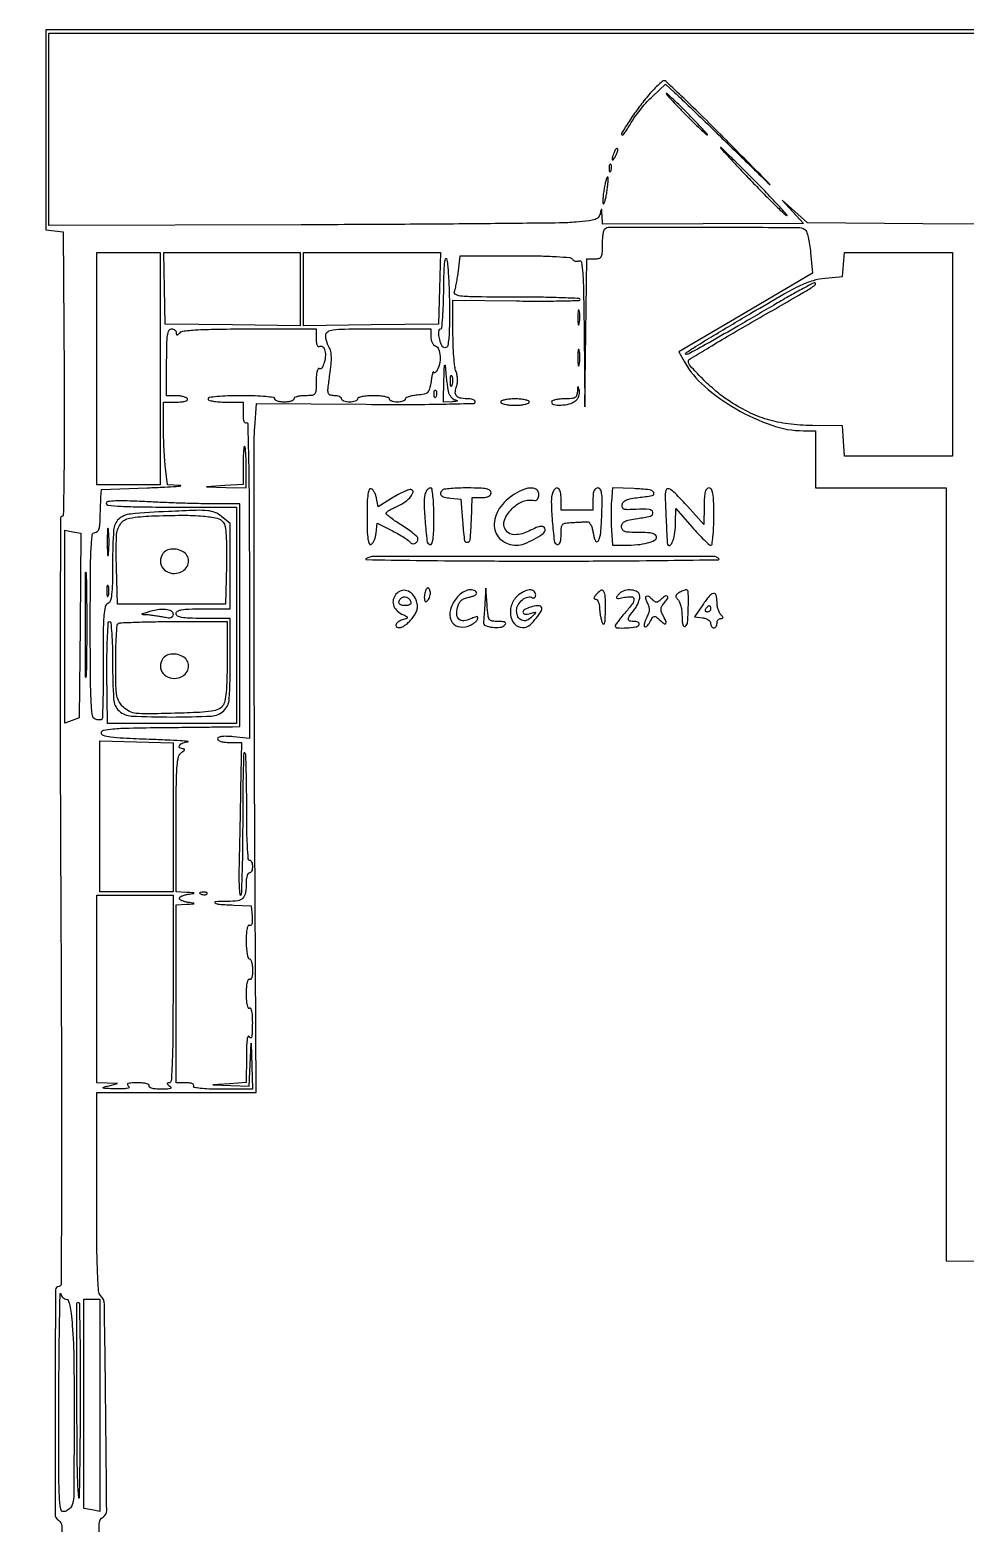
# Model space of a CAD drawing. Extents: x 41 to 982, y 323 to 1279.
# Drawn here: x 41 to 335, y 809.6 to 1279 of the extents above; entities that cross this region are included whole.
import ezdxf

# ---------------------------------------------------------------- set-up
doc = ezdxf.new("R2010")
doc.units = 0
doc.layers.get('0').update_dxf_attribs({"linetype": 'CONTINUOUS'})

msp = doc.modelspace()

# ---------------------------------------------------------------- linework, layer by layer
for points in [[(358.970674, 1279), (202.485337, 1279), (46, 1279), (46, 1247.566422), (46, 1216.132845), (48.75, 1215.816422), (51.5, 1215.5), (51.760295, 1170.75, -0.0016), (51.80929, 1152.03112, -0.0037), (51.697094, 1137.974358, -0.000676), (51.503804, 1126.424133, -0.408926), (51.07193, 1126, 0.413253), (50.629607, 1125.559125, 0.000098), (50.532339, 1094.020798, 0.001385), (50.527876, 1056.16333, 0.000575), (50.722407, 1005, -0.000438), (50.966023, 945.218898, -0.00196), (50.940746, 910.181204, -0.000316), (50.806067, 884.641496, -0.412485), (50.160772, 884, 0.413001), (49.053889, 882.897692, 0.000489), (48.94219, 847.601484, 0.000572), (48.905527, 812.462819, 0.259906), (50, 810.5, -0.259802), (51.016324, 808.678173, -0.000123), (51.033614, 738.5, -0.000123)], [(358, 1217.819965), (321.75, 1218.05958), (285.5, 1218.299196), (281.501319, 1221.899598), (277.502637, 1225.5), (280.87247, 1221.827396), (284.242303, 1218.154793), (252.621151, 1218.042825), (221, 1217.930858), (220.863818, 1220.715429, 0.00297), (220.779314, 1222.255719, 0.171038), (220.670537, 1222.513325, 0.608325), (220.543546, 1222.479464, 0.006179), (220.304722, 1221.329782, -0.122532), (219.755561, 1220.152025, -0.136068), (218.736447, 1219.424214, -0.058448), (216.809116, 1218.966984, -0.008009), (212.690904, 1218.553174, -0.018155), (207.477826, 1218.303678, -0.00048), (184.332564, 1218.05929, -0.001007), (157.13758, 1217.852989, -0.000688), (126.24974, 1217.723392), (46.999481, 1217.5), (46.99974, 1247.75), (47, 1278), (202.5, 1278), (358, 1278)], [(62.915733, 736.88018, -0.00016), (62.828595, 809.36872, -0.260168), (64.023834, 811.51473, 0.262118), (65.15586, 813.564811, 0.000732), (64.842031, 846.094435, 0.000893), (64.425705, 878.372109, 0.195205), (63.25, 881.151019, -0.182447), (62.591817, 882.605756, -0.006393), (62.26996, 888.890056, -0.007755), (62.057103, 898.193666, -0.001841), (62, 913.7), (62, 945), (87.071889, 945), (112.143778, 945), (111.654092, 1045.75, -0.00054), (111.50605, 1084.901829, -0.000807), (111.468844, 1119.107812, -0.000328), (111.503541, 1148.438167, -0.017733), (111.711105, 1154), (112.257803, 1161.5), (146.628902, 1161.288052, 0.002075), (161.101869, 1161.258862, 0.004921), (171.872399, 1161.387845, 0.001214), (180.572326, 1161.598816, 0.406423), (181, 1162.038052, 0.190624), (180.854671, 1162.405394, 0.088356), (180.436525, 1162.717428, 0.068175), (179.815898, 1162.929102, 0.048176), (179.081787, 1163, -0.03705), (176.604056, 1163.183854, -0.145135), (175.228881, 1163.825207, -0.215065), (174.728735, 1164.93778, -0.090777), (175.032347, 1166.585078, 0.050507), (175.348193, 1167.761042, 0.043259), (175.444305, 1169.040149, 0.042617), (175.318593, 1170.336825, 0.045404), (174.975249, 1171.5651, -0.062019), (174.594992, 1173.122726, -0.009488), (174.286479, 1176.306873, -0.010484), (174.071491, 1180.098108, -0.00892), (174, 1184.105251), (174, 1194.080303), (194.001032, 1193.790151, 0.003513), (201.670315, 1193.732792, 0.00586), (208.126458, 1193.805544, 0.001378), (213.70918, 1193.949295, 0.406292), (214.001032, 1194.25, 0.401355), (213.70842, 1194.554969, 0.001361), (208.093875, 1194.779687, 0.005825), (201.603024, 1194.946097, 0.003496), (193.893011, 1195, -0.00163), (181.539985, 1195.040279, -0.02083), (176.913613, 1195.263329, -0.078521), (174.874395, 1195.776537, -0.404393), (174.464023, 1196.75, 0.036363), (174.762048, 1197.724024, 0.008699), (175.109793, 1199.38125, 0.008894), (175.442959, 1201.303128, 0.008697), (175.710303, 1203.25), (176.278582, 1208), (193.580274, 1208, -0.004278), (201.092957, 1207.935725, -0.010572), (206.598037, 1207.725026, -0.006657), (210.743866, 1207.423035, -0.237097), (211.542134, 1206.931826, 0.109884), (211.900093, 1206.564485, 0.081902), (212.419289, 1206.33511, 0.076891), (213.017004, 1206.27569, 0.078162), (213.601151, 1206.400442, -0.475781), (214.37991, 1205.952729, -0.02229), (214.782226, 1202.508784, -0.013534), (215.056563, 1196.369079, -0.001913), (215.230649, 1183.718615), (215.461298, 1160.5), (215.749079, 1183.75), (216.036861, 1207), (218.51843, 1207, 0.058339), (219.905648, 1207.162411, 0.207301), (220.606833, 1207.686552, 0.116816), (220.929831, 1208.778887, 0.013732), (221, 1211.333333, -0.014248), (221.048689, 1213.041585, -0.018893), (221.195833, 1214.589583, -0.016466), (221.405725, 1215.846353, -0.147809), (221.666667, 1216.333333, -0.198952), (223.266808, 1216.99599, -0.000353), (252.962418, 1216.970458, -0.000463), (282.399633, 1216.897091, -0.142621), (284.646009, 1216.234687, -0.173373), (285.127656, 1215.610726, -0.018148), (285.642104, 1213.806439, -0.02079), (286.100625, 1211.543181, -0.015208), (286.427679, 1209), (287.06334, 1202.5), (266.033711, 1190.150837), (245.004081, 1177.801675), (246.752041, 1174.683669, 0.086624), (253.051873, 1166.952914, 0.04732), (263.038858, 1159.828462, 0.047249), (274.224162, 1154.689876, 0.084253), (284.181501, 1153), (288, 1153), (288, 1144), (288, 1135), (308.5, 1135), (329, 1135), (329, 1013.505024), (329, 892.010047), (424.75, 891.755024)], [(363.632146, 358.296486, -0.000003), (387.137262, 358.011416, -0.000003), (410.848386, 357.723519, -0.000006)]]:
    msp.add_lwpolyline(points, format="xyb")
for points in [[(235.182932, 1258.101897, 0.01593), (232.169011, 1254.287353, 0.014961), (229.337713, 1250.209569, 0.008274), (227.017385, 1246.512175, 0.584133), (227.306202, 1246, 0.236307), (227.590747, 1246.142434, 0.007086), (228.394485, 1247.248437, 0.01267), (229.311455, 1248.621177, 0.008242), (230.303594, 1250.25, -0.02494), (231.546327, 1252.144827, -0.013724), (233.241649, 1254.33919, -0.013653), (235.087853, 1256.476077, -0.021242), (236.803781, 1258.202561), (240.81033, 1261.905122), (243.655165, 1259.323673, -0.007036), (245.4901, 1257.610931, -0.000538), (250.36433, 1252.921143, -0.000739), (256.164452, 1247.311901, -0.000563), (262.5, 1241.152841, 0.000068), (273.662234, 1230.280048, 0.944539), (273.70763, 1230.321637, 0.024058), (272.981661, 1231.128419, 0.000041), (259.945818, 1244.281729, 0.00262), (252.758133, 1251.457377, 0.00419), (246.536638, 1257.501508, 0.00099), (241.05075, 1262.721619, 0.191956), (240.352355, 1263, 0.17908), (239.756708, 1262.779595, 0.012413), (238.405133, 1261.561182, 0.01641), (236.840762, 1259.978328, 0.011543)], [(247, 1252.5, 0.003628), (249.505486, 1250.008468, 0.005709), (251.696695, 1247.909375, 0.001822), (253.612095, 1246.129038, 0.188492), (253.942223, 1246, 0.64876), (254.004908, 1246.140447, 0.002346), (252.402945, 1247.909375, 0.006442), (250.43549, 1250.006602, 0.003642), (248, 1252.5, 0.003628), (245.494514, 1254.991532, 0.005709), (243.303305, 1257.090625, 0.001822), (241.387905, 1258.870962, 0.188492), (241.057777, 1259, 0.64876), (240.995092, 1258.859553, 0.002346), (242.597055, 1257.090625, 0.006442), (244.56451, 1254.993398, 0.003642)], [(224.623539, 1240.461341, 0.013074), (224.038161, 1238.807875, 0.18392), (224.068872, 1238.189955, 0.582659), (224.370907, 1238.158973, 0.022794), (225.122073, 1239.325003, 0.028467), (225.494276, 1240.058111, 0.039963), (225.734072, 1240.751423, 0.045448), (225.826923, 1241.318576, 0.217548), (225.715202, 1241.618131, 0.299281), (225.487156, 1241.665262, 0.109577), (225.201425, 1241.471425, 0.064271), (224.896209, 1241.051117, 0.033338)], [(267.547548, 1231.75, 0.003538), (271.413997, 1227.759936, 0.004957), (274.927773, 1224.254976, 0.003029), (277.926543, 1221.357789, 0.06461), (278.920162, 1220.628641, 0.840326), (279.047426, 1220.786946, 0.005439), (276.809682, 1223.280143, 0.006128), (273.622496, 1226.670032, 0.003073), (269.517054, 1230.878641, 0.001661), (265.278278, 1235.14242, 0.002697), (261.645884, 1238.733101, 0.000412), (258.41052, 1241.891778, 0.195584), (258.14444, 1242, 0.651903), (258.094227, 1241.886146, 0.00057), (260.745865, 1238.989063, 0.0032), (263.819724, 1235.681112, 0.001864)], [(223.078947, 1235.416667, 0.018894), (223.137993, 1234.670344, 0.168741), (223.279315, 1234.37858, 0.470617), (223.461564, 1234.395823, 0.054073), (223.683114, 1234.8125, 0.051402), (223.839148, 1235.359369, 0.05415), (223.876576, 1235.916927, 0.060344), (223.797407, 1236.402231, 0.126455), (223.604167, 1236.729167, 0.296942), (223.385309, 1236.77538, 0.208169), (223.200665, 1236.592839, 0.077125), (223.089945, 1236.112848, 0.028489)], [(221.5, 1229, 0.011943), (221.266237, 1227.382004, 0.017282), (221.143561, 1225.942898, 0.013004), (221.114781, 1224.767137, 0.198513), (221.267552, 1224.399114, 0.533898), (221.485659, 1224.442282, 0.02442), (221.792482, 1225.293976, 0.022691), (222.111162, 1226.533891, 0.011909), (222.4, 1228.1, 0.010981), (222.623792, 1229.728068, 0.016042), (222.743143, 1231.170399, 0.011459), (222.775736, 1232.352672, 0.200119), (222.632448, 1232.700886, 0.537971), (222.426638, 1232.658797, 0.021254), (222.120814, 1231.792727, 0.021175), (221.798929, 1230.555896, 0.011223)], [(172.90032, 1191.809017, -0.008253), (172.833091, 1184.037464, -0.043561), (172.356206, 1179.805821, -0.354364), (171.487, 1179.087857, -0.303069), (170.46594, 1179.755744, -0.035639), (169.824202, 1181.618658, -0.05094), (169.548112, 1183.34361, -0.070672), (169.653351, 1184.590663, -0.349662), (170.167119, 1185, 0.387028), (170.504735, 1185.307376, 0.00443), (170.784622, 1188.598438, 0.010588), (171.001572, 1192.552956, 0.006374), (171.09968, 1197.25, -0.004748), (171.188911, 1202.310048, -0.016239), (171.384938, 1205.594969, -0.053014), (171.66664, 1206.999001, -0.732074), (172, 1207, -0.056964), (172.319229, 1205.393291, -0.005782), (172.594733, 1201.506399, -0.007176), (172.803616, 1196.851749, -0.00566)], [(331, 1177), (331, 1145), (314.054791, 1145), (297.109582, 1145), (296.804791, 1149.75), (296.5, 1154.5), (287, 1154.632641, -0.027006), (279.321686, 1155.155258, -0.042098), (272.835391, 1156.511365, -0.043278), (266.797457, 1158.900286, -0.030693), (260.48898, 1162.551098, -0.030772), (256.620683, 1165.476648, -0.018544), (252.39614, 1169.381722, -0.012041), (248.658202, 1173.286974, -0.186992), (248, 1174.985403, -0.261345), (248.21153, 1175.362456, -0.000614), (253.801562, 1178.767136, -0.003637), (260.177868, 1182.576755, -0.002227), (267.75, 1186.981157, 0.000211), (282.946036, 1195.738282, 0.007782), (286.38661, 1197.794958, 0.033846), (287.857408, 1198.849441, 0.442536), (287.886044, 1199.44729, 0.327739), (287.497789, 1199.506757, 0.001886), (284.054141, 1197.69112, 0.006761), (280.090661, 1195.512999, 0.004129), (275.469377, 1192.840731, -0.00136), (263.547079, 1185.858254, -0.00366), (255.020518, 1180.978852, -0.001464), (248.406134, 1177.283178, -0.12733), (247.312181, 1177, -0.733943), (247.185171, 1177.404132, -0.01099), (250.254354, 1179.445952, -0.006695), (255.94083, 1182.945384, -0.000902), (268, 1190.116277, -0.003623), (277.88465, 1195.873671, -0.01964), (283.386126, 1198.744094, -0.036284), (287.315639, 1200.264087, -0.051063), (291, 1200.989924), (296.5, 1201.5), (296.810365, 1205.25), (297.120731, 1209), (314.060365, 1209), (331, 1209)], [(213.252183, 1188.5, 0.008901), (213.284834, 1187.071102, 0.053901), (213.394187, 1186.339362, 0.67161), (213.54341, 1186.319562, 0.082665), (213.707261, 1186.761659, 0.028254), (213.840609, 1187.754739, 0.020511), (213.880728, 1188.869594, 0.020826), (213.830983, 1189.934218, 0.041951), (213.68708, 1190.761659, 0.285845), (213.523779, 1190.916221, 0.417468), (213.37161, 1190.814362, 0.038992), (213.273069, 1189.938425, 0.009782)], [(87, 1183.8, 0.051663), (87.056215, 1183.257401, 0.354955), (87.25, 1183.1, 0.180052), (87.578624, 1183.222304, 0.018208), (88.2, 1183.8, -0.175156), (89.461896, 1184.391927, -0.00933), (93.954487, 1184.721154, -0.010454), (100.406919, 1184.937931, -0.003169), (110.2, 1185), (131, 1185), (131, 1181.940983, 0.027734), (131.066175, 1180.748871, 0.070369), (131.281437, 1179.910786, 0.149441), (131.610713, 1179.510693, 0.292725), (132.007063, 1179.504365, -0.149169), (132.437754, 1179.61775, -0.123574), (132.894781, 1179.484034, -0.099629), (133.309961, 1179.113127, -0.069273), (133.61491, 1178.561146, -0.10364), (133.909312, 1176.735295, -0.054799), (133.550941, 1174.45917, -0.067737), (132.816053, 1172.725458, -0.419315), (131.970683, 1172.518119, 0.414416), (131.582392, 1172.426314, 0.078271), (131.270332, 1171.681291, 0.042498), (131.063648, 1170.362774, 0.017638), (131, 1168.559017, -0.011666), (130.930826, 1165.59459, -0.153201), (130.558073, 1164.575644, -0.207805), (129.712599, 1164.106843, -0.02413), (127.5, 1164, 0.027026), (126.158889, 1163.927458, 0.042582), (125.028125, 1163.70625, 0.052312), (124.232098, 1163.385692, 0.277684), (124, 1163, -0.254951), (123.790443, 1162.615738, -0.06271), (123.11875, 1162.29375, -0.048861), (122.149251, 1162.072766, -0.031626), (121, 1162, -0.031626), (119.850749, 1162.072766, -0.048861), (118.88125, 1162.29375, -0.06271), (118.209557, 1162.615738, -0.254951), (118, 1163, 0.373418), (117.627482, 1163.429243, 0.011579), (115.125, 1163.72619, 0.016146), (111.802535, 1163.934656, 0.007593), (107.5, 1164, 0.007593), (103.197465, 1163.934656, 0.016146), (99.875, 1163.72619, 0.011579), (97.372518, 1163.429243, 0.373418), (97, 1163, 0.332234), (97.292067, 1162.608967, 0.026982), (98.615625, 1162.29375, 0.027868), (100.39166, 1162.072146, 0.017105), (102.5, 1162), (108, 1162), (108, 1158.440983, 0.023007), (108.06479, 1157.033693, 0.059005), (108.276831, 1156.038303, 0.125298), (108.602477, 1155.538053, 0.336396), (109, 1155.5, -0.579318), (109.48524, 1155.237068, -0.000949), (109.748087, 1143.388795, -0.003761), (109.942516, 1128.153397, -0.00131), (110, 1106.20581), (110, 1056.293585), (105, 1056.774022, 0.014533), (102.789444, 1056.921751, 0.041602), (101.252361, 1056.851783, 0.069714), (100.305744, 1056.591992, 0.299433), (100, 1056.127229, 0.266457), (100.253215, 1055.685812, 0.059448), (101.081373, 1055.325461, 0.045753), (102.287116, 1055.080774, 0.027294), (103.75, 1055.00141), (107.5, 1055.00282), (107.24243, 1040.25141, -0.000467), (107.126067, 1033.925908, -0.000375), (106.989307, 1027.115381, -0.000379), (106.853338, 1020.816839, -0.000964), (106.74243, 1016.247758, 0.007597), (106.703395, 1012.700276, 0.012658), (106.791526, 1009.71402, 0.006281), (106.956602, 1007.26778, 0.391851), (107.25, 1006.997758, 0.402443), (107.55544, 1007.292875, 0.001073), (107.779687, 1013.657675, 0.005168), (107.946098, 1020.97505, 0.003101), (108, 1029.666667, -0.002262), (108.039159, 1038.321153, -0.003915), (108.160587, 1045.514413, -0.000872), (108.324206, 1051.698156, -0.65803), (108.546679, 1051.786654, -0.189828), (108.767718, 1051.278374, -0.001348), (108.921598, 1046.518441, -0.004894), (109.030458, 1041.030408, -0.003084), (109.055322, 1034.619987, 0.004467), (109.101655, 1027.646824, 0.01043), (109.291767, 1022.431627, 0.005299), (109.565247, 1018.409889, 0.391405), (110.008642, 1018, -0.192447), (110.387254, 1017.84867, -0.087754), (110.708789, 1017.4125, -0.067588), (110.926969, 1016.765439, -0.047597), (111, 1016, -0.048028), (110.926307, 1015.234582, -0.068025), (110.70625, 1014.5875, -0.088204), (110.381882, 1014.151477, -0.191087), (110, 1014, 0.25072), (109.615966, 1013.794513, 0.064599), (109.29375, 1013.142775, 0.050053), (109.072813, 1012.199652, 0.032533), (109, 1011.081787, -0.0336), (108.778011, 1007.782153, -0.15755), (107.966474, 1006.088683, -0.166013), (106.344781, 1005.239547, -0.038352), (103.226345, 1005, 0.008977), (99.347925, 1004.930363, 0.748001), (99.250949, 1004.551287, 0.118354), (100.589412, 1004.135503, 0.006286), (105.079363, 1003.897279), (110.613222, 1003.673395), (110.843444, 1000.254916, -0.020843), (110.879649, 998.839053, -0.066724), (110.739425, 997.90725, -0.169654), (110.442269, 997.489888, -0.301012), (110.036833, 997.477236, 0.420865), (109.597475, 997.368249, 0.080962), (109.26781, 996.516643, 0.039159), (109.060617, 994.925578, 0.012805), (109, 992.559017, 0.016922), (109.07214, 990.428041, 0.027583), (109.29375, 988.632961, 0.026513), (109.60883, 987.293312, 0.333273), (110, 987, -0.280045), (110.385863, 986.76549, -0.051215), (110.70625, 985.954539, -0.04194), (110.92748, 984.804739, -0.02657), (111, 983.440983, -0.023007), (110.93521, 982.033693, -0.059005), (110.723169, 981.038303, -0.125298), (110.397523, 980.538053, -0.336396), (110, 980.5, 0.422793), (109.587884, 980.396337, 0.076575), (109.268658, 979.576994, 0.039897), (109.06214, 978.099943, 0.014792), (109, 976, 0.014792), (109.06214, 973.900057, 0.039897), (109.268658, 972.423006, 0.076575), (109.587884, 971.603663, 0.422793), (110, 971.5, -0.450626), (110.413856, 971.375068, -0.063498), (110.715948, 970.412306, -0.034801), (110.898341, 968.724526, -0.012544), (110.929715, 966.309017, -0.006942), (110.859228, 963.596732, -0.049925), (110.677297, 962.302297, -0.452348), (110.371477, 962.142389, -0.201959), (110, 962.5, 0.527688), (109.641469, 962.57038, 0.162567), (109.336251, 961.971318, 0.028811), (109.146225, 959.895602, 0.006278), (109.070285, 956.30226), (109, 948.104519), (103.75, 947.737242), (98.5, 947.369965), (104.20431, 947.184982), (109.90862, 947), (110.25845, 953.75), (110.608279, 960.5), (110.80414, 953.25), (111, 946), (101.440983, 946, -0.007326), (97.371656, 946.059624, -0.020523), (94.527894, 946.25999, -0.025246), (92.687047, 946.560583, -0.51808), (92.5, 947, 0.297719), (92.490145, 947.391769, 0.145541), (92.083987, 947.718784, 0.069343), (91.243706, 947.933656, 0.027979), (90.059017, 948), (87, 948), (87, 976), (87, 1004), (90.25, 1004.149832, 0.000897), (92.414657, 1004.253519, 0.202175), (92.594183, 1004.339937, 0.591928), (92.55929, 1004.436806, 0.001448), (90.75, 1004.716254, -0.029064), (89.696701, 1004.939057, -0.042572), (88.807812, 1005.265198, -0.050351), (88.182289, 1005.637921, -0.237524), (88, 1006, -0.237524), (88.182289, 1006.362079, -0.050351), (88.807812, 1006.734802, -0.042572), (89.696701, 1007.060943, -0.029064), (90.75, 1007.283746, 0.001448), (92.55929, 1007.563194, 0.591928), (92.594183, 1007.660063, 0.202175), (92.414657, 1007.746481, 0.000897), (90.25, 1007.850168), (87, 1008), (87, 1029.45031, -0.0019), (87.048146, 1042.120543, -0.017533), (87.282276, 1047.605089, -0.040421), (87.760123, 1050.594141, -0.203767), (88.75, 1051.919901, 0.02869), (89.35231, 1052.318642, 0.121624), (89.624348, 1052.650547, 0.368599), (89.566353, 1052.867022, 0.145621), (89.25, 1052.969591, -0.150542), (88.188826, 1053.324981, -0.404912), (88.05996, 1054.035869, -0.15675), (89.074696, 1054.839279, -0.070815), (90.75, 1055.209201, 0.919711), (90.750908, 1055.327592, 0.00753), (88.285938, 1055.515809, 0.004359), (84.075234, 1055.736776, 0.001918), (78.5, 1055.959201, -0.003331), (70.411553, 1056.304786, -0.021469), (66.340133, 1056.681617, -0.042495), (64.099168, 1057.183121, -0.327425), (63.5, 1058, -0.353269), (64.172504, 1058.833043, -0.031364), (67.033621, 1059.264738, -0.016874), (72.196629, 1059.540198, -0.002303), (83, 1059.701727, 0.000119), (90.634182, 1059.78252, 0.000168), (97.432812, 1059.858377, 0.000095), (103.174205, 1059.925466, 0.002394), (104.75, 1059.951727), (107, 1060), (107, 1095), (107, 1130), (98.75, 1130.004055, -0.005458), (94.700619, 1130.050251, -0.002206), (89.178125, 1130.197935, -0.002183), (83.235652, 1130.40906, -0.00277), (77.75, 1130.658378, 0.004537), (71.627612, 1130.914954, 0.018083), (67.870527, 1130.902361, 0.022175), (65.481196, 1130.701529, 0.377144), (65, 1130.154322, 0.387967), (65.534276, 1129.569404, 0.008547), (69.689834, 1129.264077, 0.011124), (75.772124, 1129.057183, 0.002939), (85.5, 1129), (106, 1129), (106, 1095), (106, 1061), (85.679146, 1061), (65.358292, 1061), (65.239842, 1077, -0.004918), (65.255476, 1083.4281, -0.009748), (65.417361, 1088.523054, -0.004176), (65.662337, 1092.627834, -0.394445), (66.060696, 1093, -0.386661), (66.45095, 1092.645156, -0.005712), (66.731936, 1089.289991, -0.011695), (66.935016, 1085.126662, -0.006338), (67, 1080, 0.014214), (67.324882, 1068.574449, 0.195114), (69.065668, 1064.898182, 0.176378), (72.954727, 1063.281324, 0.011211), (85.5, 1063, 0.011371), (98.08254, 1063.286194, 0.179941), (101.957854, 1064.931759, 0.192318), (103.685324, 1068.66711, 0.013294), (104, 1080.5), (104, 1094), (95.5, 1094, -0.00643), (91.019073, 1094.057625, -0.037256), (88.666667, 1094.294118, -0.088943), (87.431192, 1094.74803, -0.266366), (87, 1095.5, -0.266366), (87.431192, 1096.25197, -0.088943), (88.666667, 1096.705882, -0.037256), (91.019073, 1096.942375, -0.00643), (95.5, 1097), (104, 1097), (104, 1110.42742), (104, 1123.85484), (101.25, 1126.049797, 0.068972), (99.178621, 1127.279915, 0.076568), (96.92307, 1127.84465, 0.031636), (93.308472, 1127.950382, 0.003071), (84.552514, 1127.598643, 0.010324), (72.592967, 1126.796882, 0.165516), (68.936882, 1125.183233, 0.194043), (67.311779, 1121.764792, 0.015113), (67, 1111.452001, -0.004461), (66.942095, 1104.962025, -0.024743), (66.707498, 1101.482478, -0.04709), (66.275717, 1099.46567, -0.22871), (65.496417, 1098.636999, 0.254585), (64.682939, 1097.682512, 0.032034), (64.282018, 1094.90161, 0.017888), (64.072198, 1090.065938, 0.002731), (64.051674, 1080.418601, -0.002725), (64.037297, 1073.618903, -0.00435), (63.942793, 1067.808911, -0.001067), (63.805539, 1062.745192, -0.191326), (63.598386, 1062.265052, -0.156816), (63.294649, 1062.109118, -0.050573), (62.7834, 1062.077306, -0.044693), (62.171434, 1062.15622, -0.037226), (61.543128, 1062.345077, -0.277278), (60.653264, 1063.483584, -0.017605), (60.268388, 1067.883508, -0.011555), (60.047973, 1075.498981, -0.001456), (60, 1091.968615, -0.001426), (60.046787, 1108.373196, -0.01148), (60.262917, 1115.911436, -0.016958), (60.633305, 1120.231106, -0.379645), (61.5, 1121, 0.184308), (62.191411, 1121.263827, 0.121083), (62.678569, 1121.974757, 0.065165), (62.97542, 1123.244798, 0.019073), (63.09854, 1125.25, -0.00189), (63.147361, 1127.060383, -0.00157), (63.212625, 1128.985938, -0.001584), (63.283536, 1130.749466, -0.004288), (63.34854, 1132), (63.5, 1134.5), (78, 1135.04195, 0.002291), (83.309353, 1135.264761, 0.006385), (87.033104, 1135.485818, 0.026844), (88.397911, 1135.658338, 0.891147), (88.389291, 1135.79195), (84.278582, 1136), (83.647983, 1141.25, -0.012342), (83.404896, 1143.804958, -0.005259), (83.200069, 1147.234375, -0.0052), (83.05806, 1150.898566, -0.006804), (83.008692, 1154.25), (83, 1162), (87.059017, 1162, 0.019531), (88.688628, 1162.063682, 0.051222), (89.83874, 1162.273526, 0.106919), (90.437431, 1162.597376, 0.369423), (90.5, 1163, 0.146547), (90.065839, 1163.385578, 0.040338), (89.1996, 1163.70625, 0.037109), (88.112115, 1163.926388, 0.031397), (86.940983, 1164), (84, 1164), (84, 1174.5, -0.004841), (84.054606, 1180.139949, -0.030643), (84.285714, 1183, -0.072528), (84.729954, 1184.506808, -0.292784), (85.5, 1185, -0.078509), (86.073004, 1184.909471, -0.090584), (86.559375, 1184.6475, -0.10078), (86.884532, 1184.257657, -0.124206)], [(167, 1182.606989, 0.058092), (167.111675, 1181.64904, 0.059009), (167.440625, 1180.747841, 0.065064), (167.925958, 1180.03509, 0.119725), (168.5, 1179.638374, -0.220179), (169.498966, 1178.61011, -0.06814), (169.941613, 1176.442445, -0.063208), (169.791451, 1173.979053, -0.096953), (169, 1172, -0.03592), (168.616055, 1171.490246, -0.109369), (168.269196, 1171.234375, -0.266971), (168.020483, 1171.260353, -0.199851), (167.873407, 1171.5, 0.736866), (167.759605, 1171.516591, 0.048965), (167.583744, 1171.03125, 0.017707), (167.352865, 1169.970768, 0.007022), (167.108095, 1168.5, -0.021327), (166.637532, 1166.098774, -0.139581), (166.040291, 1165.03985, -0.149727), (164.99529, 1164.492291, -0.025712), (162.75, 1164.189635, 0.02345), (161.313083, 1164.002554, 0.036364), (160.101562, 1163.694422, 0.040858), (159.231259, 1163.322949, 0.278294), (159, 1162.939635, -0.236326), (158.819679, 1162.579434, -0.070869), (158.265625, 1162.276018, -0.054181), (157.457488, 1162.06858, -0.035766), (156.5, 1162, -0.038131), (155.542644, 1162.073116, -0.057076), (154.734375, 1162.29375, -0.074992), (154.182831, 1162.617064, -0.226478), (154, 1163, 0.322437), (153.719449, 1163.389817, 0.031449), (152.53125, 1163.70625, 0.03053), (150.916554, 1163.927795, 0.01883), (149, 1164, 0.01883), (147.083446, 1163.927795, 0.03053), (145.46875, 1163.70625, 0.031449), (144.280551, 1163.389817, 0.322437), (144, 1163, -0.226478), (143.817169, 1162.617064, -0.074992), (143.265625, 1162.29375, -0.057076), (142.457356, 1162.073116, -0.038131), (141.5, 1162, -0.038131), (140.542644, 1162.073116, -0.057076), (139.734375, 1162.29375, -0.074992), (139.182831, 1162.617064, -0.226478), (139, 1163, 0.214884), (138.827645, 1163.382524, 0.079628), (138.317224, 1163.70625, 0.060565), (137.565587, 1163.926714, 0.041105), (136.675657, 1164, -0.081895), (135.345742, 1164.219298, -0.266563), (134.776757, 1164.864209, -0.081742), (134.72151, 1166.287386, -0.004622), (135.310325, 1170.669539, 0.011671), (135.693819, 1173.864214, 0.029214), (135.78235, 1176.21036, 0.040506), (135.60554, 1177.943536, 0.094181), (135.134668, 1179.15597, -0.040942), (134.699944, 1179.99837, -0.026652), (134.333309, 1181.030636, -0.026788), (134.081878, 1182.083464, -0.045246), (134, 1182.986431, -0.256842), (134.623896, 1184.120862, -0.11139), (136.298601, 1184.719491, -0.028415), (140.000218, 1184.959022, -0.001951), (150.5, 1185), (167, 1185)], [(213.272364, 1176, 0.008087), (213.298431, 1174.38851, 0.039503), (213.399666, 1173.482813, 0.611425), (213.546986, 1173.439977, 0.142433), (213.705733, 1173.75, 0.029693), (213.840649, 1174.774707, 0.017887), (213.884498, 1176, 0.017887), (213.840649, 1177.225293, 0.029693), (213.705733, 1178.25, 0.142433), (213.546986, 1178.560023, 0.611425), (213.399666, 1178.517187, 0.039503), (213.298431, 1177.61149, 0.008087)], [(172.5144, 1165.323193, 0.065082), (172.830752, 1164.456709, 0.056027), (173.37218, 1163.651523, 0.058654), (174.045338, 1163.024782, 0.094504), (174.750682, 1162.689194, -0.049275), (175.281894, 1162.492811, -0.602436), (175.287604, 1162.323941, -0.108921), (174.848632, 1162.186612, -0.011013), (173.75, 1162.116001), (171, 1162), (171.174707, 1169.25, -0.002593), (171.267738, 1172.426578, -0.037571), (171.39074, 1173.544658, -0.853579), (171.529276, 1173.540914, -0.013863), (171.688426, 1172, 0.006255), (171.853951, 1170.117498, 0.005718), (172.070898, 1168.182438, 0.005725), (172.304195, 1166.458795, 0.018526)], [(173.692991, 1167.269032, -0.087174), (173.51666, 1166.883358, -0.597527), (173.356533, 1166.900903, -0.080377), (173.235556, 1167.431793, -0.012823), (173.194949, 1168.5, -0.014395), (173.212705, 1169.580113, -0.052471), (173.315079, 1170.257153, -0.333666), (173.47713, 1170.386009, -0.31318), (173.655937, 1170.269032, -0.06278), (173.814405, 1169.671085, -0.030339), (173.872264, 1168.880008, -0.029507), (173.832894, 1168.036634, -0.037336)], [(168.683114, 1163.8125, -0.054073), (168.461564, 1163.395823, -0.470617), (168.279315, 1163.37858, -0.168741), (168.137993, 1163.670344, -0.018894), (168.078947, 1164.416667, -0.028489), (168.089945, 1165.112848, -0.077125), (168.200665, 1165.592839, -0.208169), (168.385309, 1165.77538, -0.296942), (168.604167, 1165.729167, -0.126455), (168.797407, 1165.402231, -0.060344), (168.876576, 1164.916927, -0.05415), (168.839148, 1164.359369, -0.051402)], [(213.116001, 1165.25, -0.072996), (212.878072, 1164.059417, -0.183921), (212.313179, 1163.397875, -0.107961), (211.221704, 1163.07789, -0.017524), (209, 1163, 0.023598), (207.467056, 1162.92761, 0.037669), (206.175, 1162.70625, 0.04382), (205.251055, 1162.387127, 0.295869), (205, 1162, 0.362021), (205.674039, 1161.19107, 0.056061), (207.917869, 1161.035061, 0.051675), (210.50488, 1161.415065, 0.095859), (212.417611, 1162.316097, 0.067953), (213.11062, 1162.984157, 0.07153), (213.58494, 1163.80265, 0.074418), (213.796698, 1164.691675, 0.083884), (213.724742, 1165.566097, 0.004013), (213.42081, 1166.720174, 0.478193), (213.297348, 1166.774299, 0.263164), (213.193953, 1166.615516, 0.002757)], [(189, 1162, 0.31052), (189.267028, 1161.611488, 0.036969), (190.321875, 1161.29375, 0.033738), (191.775243, 1161.072283, 0.020945), (193.5, 1161, 0.020945), (195.224757, 1161.072283, 0.033738), (196.678125, 1161.29375, 0.036969), (197.732972, 1161.611488, 0.31052), (198, 1162, 0.31052), (197.732972, 1162.388512, 0.036969), (196.678125, 1162.70625, 0.033738), (195.224757, 1162.927717, 0.020945), (193.5, 1163, 0.020945), (191.775243, 1162.927717, 0.033738), (190.321875, 1162.70625, 0.036969), (189.267028, 1162.388512, 0.31052)], [(108, 1142.049904), (108, 1136.099808), (102.25, 1135.738988), (96.5, 1135.378169), (102.75, 1135.189084), (109, 1135), (109, 1141.5, 0.007213), (108.964044, 1143.992292, 0.011981), (108.853125, 1146.090625, 0.005638), (108.700603, 1147.818394, 0.385412), (108.5, 1148, 0.382187), (108.299837, 1147.82083, 0.006684), (108.146875, 1146.252159, 0.013079), (108.035961, 1144.331322, 0.007881)], [(147, 1126, 0.006295), (147.056538, 1121.509685, 0.029162), (147.2729, 1118.924184, 0.060228), (147.648659, 1117.523548, 0.395237), (148.25, 1117.243678, 0.162831), (148.752411, 1117.617762, 0.048865), (149.224539, 1118.46123, 0.043264), (149.600701, 1119.573316, 0.0353), (149.812262, 1120.812307), (150.124524, 1123.970591), (154.991492, 1121.504311, -0.010709), (156.902033, 1120.484168, -0.01363), (158.61675, 1119.458374, -0.011609), (159.996001, 1118.535704, -0.101449), (160.498329, 1118.002704, 0.185998), (161.166164, 1117.495613, 0.175545), (162.021141, 1117.552049, 0.151221), (162.733719, 1118.169043, 0.140157), (163, 1119.100322, 0.209115), (162.767698, 1119.631473, 0.015137), (161.53125, 1120.707088, 0.019161), (159.915601, 1121.928588, 0.013217), (158, 1123.19078, -0.009824), (156.083982, 1124.434688, -0.014781), (154.46875, 1125.60013, -0.009546), (153.191967, 1126.619343, -0.2231), (153, 1127.028155, -0.222149), (153.164717, 1127.380595, -0.027692), (153.860014, 1127.899385, -0.028378), (154.806232, 1128.452413, -0.019871), (155.927706, 1128.970055, 0.046078), (158.421021, 1130.283322, 0.058716), (160.416975, 1131.944728, 0.089095), (161.416977, 1133.465746, 0.371018), (161.111239, 1134.43125, 0.214884), (160.456115, 1134.517061, 0.023285), (158.982684, 1133.996434, 0.025258), (157.207514, 1133.167827, 0.017729), (155.296097, 1132.066619), (150.5, 1129.072182), (150, 1131.703593, 0.039572), (149.716327, 1132.741177, 0.043859), (149.279687, 1133.684177, 0.048597), (148.765253, 1134.407182, 0.134327), (148.25, 1134.750835, 0.395983), (147.648671, 1134.472919, 0.060551), (147.27275, 1133.075765, 0.029194), (147.056471, 1130.492013, 0.006285)], [(165.421649, 1133.656415, 0.097524), (164.905866, 1130.686843, 0.014579), (165.220072, 1124.604964, 0.008875), (165.836616, 1118.367278, 0.291668), (166.75, 1117.246658, 0.394326), (167.350676, 1117.523501, 0.061208), (167.726972, 1118.907614, 0.029447), (167.943429, 1121.468849, 0.006359), (168, 1125.916667, 0.008762), (167.933935, 1129.686422, 0.019506), (167.721613, 1132.548268, 0.016964), (167.41354, 1134.629076, 0.362165), (166.968615, 1135, 0.11346), (166.535866, 1134.90052, 0.065907), (166.088748, 1134.605322, 0.060585), (165.695673, 1134.170155, 0.061876)], [(170.666667, 1134.333333, 0.113329), (170.083842, 1133.403101, 0.290757), (170.258543, 1132.663314, 0.140676), (171.260818, 1132.124243, 0.029465), (173.25, 1131.813358), (176.5, 1131.5), (177, 1124.734791, 0.010281), (177.566601, 1118.746381, 0.382507), (178.510832, 1117.909453, 0.388875), (179.426825, 1118.758014, 0.010333), (179.79381, 1124.75), (180.087619, 1132), (183.04381, 1132, 0.034522), (184.341316, 1132.089691, 0.083072), (185.257302, 1132.376852, 0.126049), (185.800026, 1132.853179, 0.151055), (186, 1133.5, 0.247409), (185.610103, 1134.239729, 0.100052), (184.527778, 1134.698864, 0.042558), (182.472508, 1134.939802, 0.007908), (178.666667, 1135, 0.008468), (175.80853, 1134.951589, 0.012318), (173.291667, 1134.804167, 0.007906), (171.214311, 1134.597931, 0.169247)], [(193.366714, 1133.081938, 0.106631), (188.570588, 1128.52317, 0.160345), (186.987226, 1123.023562, 0.21434), (189.107177, 1118.744179, 0.174241), (193.972506, 1117.003738, 0.090989), (196.411487, 1117.455013, 0.034966), (199.549761, 1118.910799, 0.03034), (202.328562, 1120.672005, 0.240807), (203, 1121.985302, 0.245063), (202.626397, 1122.701781, 0.181692), (201.746133, 1122.926573, 0.072995), (200.187963, 1122.520113, 0.019089), (197.842636, 1121.418624, -0.110218), (193.52822, 1120.281514, -0.249776), (190.581217, 1121.710111, -0.256059), (190.167616, 1124.910266, -0.113122), (192.646023, 1128.547749, -0.033659), (194.429957, 1129.990692, -0.067874), (196.033444, 1130.819959, -0.073039), (197.720851, 1131.154864, -0.04484), (199.75, 1131.074646, 0.16813), (200.225995, 1131.173124, 0.112278), (200.632812, 1131.560385, 0.086855), (200.907244, 1132.186435, 0.060035), (201, 1132.956163, 0.216777), (200.352347, 1134.379785, 0.176918), (198.774522, 1134.985759, 0.097527), (196.317415, 1134.543811, 0.043821)], [(205.421649, 1133.656415, 0.097524), (204.905866, 1130.686843, 0.014579), (205.220072, 1124.604964, 0.008875), (205.836616, 1118.367278, 0.291668), (206.75, 1117.246658, 0.231694), (207.290404, 1117.320615, 0.152115), (207.691627, 1117.819301, 0.072161), (207.930724, 1118.833467, 0.021868), (208, 1120.416667, -0.021851), (208.094945, 1122.588183, -0.167994), (208.504651, 1123.504961, -0.172169), (209.387838, 1123.961003, -0.02321), (211.5, 1124.15, 0.001188), (212.931643, 1124.214765, 0.00125), (214.339063, 1124.285313, 0.001195), (215.553009, 1124.352114, 0.005617), (216.25, 1124.4, -0.224945), (216.765247, 1124.204473, -0.066029), (217.279687, 1123.504378, -0.052142), (217.717121, 1122.462951, -0.035669), (218, 1121.210648, 0.056853), (218.771165, 1118.36266, 0.640219), (219.639654, 1118.315855, 0.098087), (220.43371, 1120.975313, 0.015163), (220.788933, 1126.493949, 0.005814), (220.892347, 1131.125116, 0.039172), (220.737292, 1133.415127, 0.10451), (220.308206, 1134.575559, 0.25757), (219.538933, 1135, 0.156228), (218.844587, 1134.77762, 0.134972), (218.359924, 1134.181424, 0.078562), (218.081863, 1133.125334, 0.025167), (218, 1131.5), (218, 1128), (213, 1128), (208, 1128), (208, 1131.5, 0.048621), (207.788766, 1133.667119, 0.171643), (207.08696, 1134.853177, 0.376614), (206.220208, 1134.8325, 0.115552)], [(223.809664, 1130.79433, 0.012314), (223.715533, 1128.808189, 0.006701), (223.692752, 1126.366147, 0.006673), (223.736052, 1123.880807, 0.010514), (223.846513, 1121.75), (224.193027, 1117), (227.971513, 1117, 0.022687), (231.956757, 1117.180916, 0.041343), (235.163401, 1117.742492, 0.053549), (237.355825, 1118.57526, 0.282363), (238, 1119.625, 0.241972), (237.673256, 1120.260639, 0.094324), (236.75, 1120.6875, 0.048251), (235.117846, 1120.931758, 0.013032), (232.5, 1121, -0.010244), (229.445194, 1121.062591, -0.071862), (227.984835, 1121.335053, -0.175691), (227.27035, 1121.907837, -0.137661), (227, 1122.871169, -0.140896), (227.274714, 1123.826698, -0.137304), (228.017062, 1124.501805, -0.068837), (229.452829, 1124.989803, -0.014575), (232.06881, 1125.41474, 0.027567), (236.093651, 1126.176299, 0.394563), (236.822201, 1127.295489, 0.349092), (235.743121, 1128.25053, 0.02643), (231.568735, 1128.25018, -0.010773), (228.9546, 1128.168105, -0.085093), (227.762298, 1128.36044, -0.229809), (227.251777, 1128.866984, -0.132015), (227.185392, 1129.75018, -0.145347), (227.62038, 1130.5936, -0.097896), (228.513846, 1131.219112, -0.059126), (229.9933, 1131.67272, -0.018717), (232.283222, 1132, 0.019412), (236.657269, 1132.631345, 0.506051), (237.10314, 1133.550434, 0.251074), (235.798474, 1134.430686, 0.0144), (230.809664, 1134.79433), (224.119328, 1135.08866)], [(240.86597, 1134.25, 0.052935), (240.711309, 1132.077448, 0.002821), (240.991059, 1125.147214, 0.001062), (241.347118, 1117.75217, 0.180064), (241.65848, 1117.02896, 0.461824), (242.428328, 1117.073155, 0.081244), (243.202099, 1118.537784, 0.0473), (243.7905, 1121.057919, 0.032085), (243.998832, 1124), (244.02829, 1128.5), (249.096984, 1122.75, 0.00837), (251.105713, 1120.546743, 0.012377), (252.946165, 1118.689063, 0.007609), (254.530948, 1117.212431, 0.185812), (255.082839, 1117, 0.373745), (255.448094, 1117.317354, 0.00964), (255.730584, 1119.64375, 0.01583), (255.93401, 1122.549277, 0.009561), (256, 1126, 0.005946), (255.943262, 1130.770516, 0.035355), (255.708333, 1133.25, 0.084509), (255.256776, 1134.552305, 0.273642), (254.5, 1135, 0.217181), (253.779851, 1134.67171, 0.113663), (253.307501, 1133.784012, 0.052215), (253.043301, 1132.129124, 0.011498), (252.95407, 1129.25), (252.90814, 1123.5), (247.682722, 1129.25, 0.006947), (244.372344, 1132.792552, 0.043157), (242.502872, 1134.429265, 0.164605), (241.461753, 1134.758825, 0.357747)], [(65.336206, 1118, 0.00436), (65.359651, 1115.311593, 0.021699), (65.451433, 1113.804688, 0.741699), (65.58558, 1113.778855, 0.095407), (65.728468, 1114.25, 0.016375), (65.850713, 1115.957332, 0.009683), (65.890277, 1118, 0.009683), (65.850713, 1120.042668, 0.016375), (65.728468, 1121.75, 0.095407), (65.58558, 1122.221145, 0.741699), (65.451433, 1122.195312, 0.021699), (65.359651, 1120.688407, 0.00436)], [(101.778927, 1124.267532, -0.11851), (102.369811, 1122.873757, -0.023116), (102.695557, 1120.145463, -0.017815), (102.841107, 1116.211599, -0.00614), (102.778927, 1110.51931), (102.5, 1098.5), (85.5, 1098.5), (68.5, 1098.5), (68.216091, 1109.873776, -0.013147), (68.229443, 1119.86523, -0.142524), (69.449749, 1123.664721, -0.2061), (72.341894, 1125.520036, -0.032183), (79.246517, 1126.209501, -0.007311), (88.976136, 1126.409582, -0.022982), (95.502351, 1126.148285, -0.03101), (99.868144, 1125.497511, -0.182984)], [(83.242976, 1114.842976, 0.157425), (82.094388, 1112.599139, 0.172769), (82.533765, 1110.202754, 0.162039), (84.431841, 1108.517704, 0.13888), (87.09283, 1108.173236, 0.101457), (89.047308, 1108.885525, 0.121749), (90.415875, 1110.277863, 0.1353), (90.891834, 1112.028114, 0.139895), (90.394023, 1113.75, 0.129991), (89.015656, 1115.041427, 0.085872), (86.946014, 1115.734161, 0.087883), (84.810847, 1115.683658, 0.147668)], [(146.659808, 1112.765313, 0.745334), (146.744489, 1112.465043, 0.000333), (162.413089, 1112.241942, 0.002103), (180.362281, 1112.073835, 0.001222), (201.916667, 1112.015313, 0.001246), (223.498688, 1112.06324, 0.002121), (241.540437, 1112.224811, 0.000257), (257.458183, 1112.443063, 0.663201), (257.582694, 1112.75, 0.198635), (255.858464, 1113.464417, 0.000126), (202.33129, 1113.485277, 0.000166), (149.103826, 1113.474962, 0.141975)], [(58.747857, 1077.25, -0.021204), (58.636873, 1075.493989, -0.938793), (58.532021, 1075.498438, -0.004318), (58.460466, 1081.42142, -0.000861), (58.442249, 1092, -0.000861), (58.460466, 1102.57858, -0.004318), (58.532021, 1108.501562, -0.938793), (58.636873, 1108.506011, -0.021204), (58.747857, 1106.75, -0.003264), (58.843138, 1100.035328, -0.001915), (58.873921, 1092, -0.001915), (58.843138, 1083.964672, -0.003264)], [(65.194949, 1102.5, 0.012823), (65.235556, 1101.431793, 0.080377), (65.356533, 1100.900903, 0.597527), (65.51666, 1100.883358, 0.087174), (65.692991, 1101.269032, 0.037336), (65.832894, 1102.036634, 0.029507), (65.872264, 1102.880008, 0.030339), (65.814405, 1103.671085, 0.06278), (65.655937, 1104.269032, 0.31318), (65.47713, 1104.386009, 0.333666), (65.315079, 1104.257153, 0.052471), (65.212705, 1103.580113, 0.014395)], [(165.75, 1103.423045, 0.0956), (165.46142, 1102.992549, 0.034335), (165.220313, 1102.291561, 0.032553), (165.055315, 1101.467245, 0.03313), (165, 1100.633333, 0.025771), (165.048108, 1099.700585, 0.191812), (165.25, 1099.314749, 0.325967), (165.580129, 1099.288454, 0.058735), (166.09378, 1099.69378, 0.079555), (166.487167, 1100.237165, 0.051348), (166.765277, 1100.964442, 0.050302), (166.894363, 1101.753713, 0.065492), (166.84378, 1102.483492, 0.050802), (166.658281, 1103.079959, 0.115021), (166.380673, 1103.459057, 0.195937), (166.062816, 1103.565352, 0.18336)], [(184.034982, 1098.75, -0.000226), (183.899398, 1096.839741, -0.000265), (183.769026, 1095.028125, -0.000233), (183.657297, 1093.49687, -0.001632), (183.6, 1092.75, 0.328662), (184.215764, 1091.757396, 0.064558), (186.376408, 1091.202176, 0.059488), (188.814022, 1091.193026, 0.169166), (190.321822, 1091.921822, 0.14411), (190.583526, 1092.401839, 0.337898), (190.420125, 1092.75, 0.10361), (189.704028, 1092.951118, 0.016831), (188.25226, 1093, -0.038564), (186.332666, 1093.148275, -0.209652), (185.473201, 1093.696136, -0.120889), (185.038044, 1094.890588, -0.009729), (184.737242, 1098.25), (184.369965, 1103.5)], [(156.079919, 1101.596296, 0.112732), (155.24887, 1099.95298, 0.131735), (155.280718, 1098.209728, 0.121157), (156.200377, 1096.608593, 0.086666), (157.869649, 1095.377668, -0.005898), (159.436785, 1094.573148, -0.24328), (159.647683, 1094.269739, -0.352083), (159.484096, 1094.001069, -0.009871), (158.110791, 1093.535164, 0.074043), (156.665851, 1092.827981, 0.195549), (156.044898, 1091.883523, 0.384701), (156.430325, 1091.239236, 0.123466), (157.644021, 1091.176676, 0.094179), (158.415645, 1091.486656, 0.030973), (159.407219, 1092.212245, 0.029591), (160.432167, 1093.172482, 0.029495), (161.33777, 1094.247988, 0.031024), (162.333648, 1095.771859, 0.080648), (162.788942, 1096.996776, 0.089158), (162.80996, 1098.227572, 0.044058), (162.423625, 1099.747988, 0.104522), (161.275198, 1101.641545, 0.134252), (159.54622, 1102.70259, 0.150562), (157.667846, 1102.673724, 0.141898)], [(160.770833, 1099.1875, -0.179733), (160.755382, 1098.732137, -0.142962), (160.446404, 1098.345, -0.098609), (159.860897, 1098.085896, -0.055066), (159.083333, 1098, -0.065198), (157.805115, 1098.167385, -0.196257), (157.117382, 1098.688046, -0.241718), (157.070848, 1099.45172, -0.093249), (157.6875, 1100.354167, -0.155894), (158.468249, 1100.756771, -0.132907), (159.393926, 1100.666264, -0.11722), (160.235871, 1100.09629, -0.105531)], [(175.07258, 1100.365141, 0.098439), (173.226739, 1096.733796, 0.168634), (173.428624, 1093.37856, 0.225425), (175.517249, 1091.497584, 0.158676), (178.728032, 1091.57797, 0.034784), (179.757345, 1092.024483, 0.036848), (180.694142, 1092.602067, 0.039622), (181.417295, 1093.217834, 0.116935), (181.758116, 1093.769491, 0.110604), (181.813225, 1094.317144, 0.369471), (181.567411, 1094.542925, 0.104434), (180.929473, 1094.431448, 0.011604), (179.562705, 1093.846616, -0.079485), (177.393056, 1093.248739, -0.209152), (175.885683, 1093.718503, -0.203171), (175.179476, 1095.160355, -0.075259), (175.399881, 1097.457117, -0.061074), (175.873255, 1098.685225, -0.08936), (176.589316, 1099.592509, -0.083955), (177.613118, 1100.229955, -0.048031), (179.010434, 1100.652087, 0.03066), (180.105573, 1100.941889, 0.056765), (180.939445, 1101.327763, 0.090531), (181.403944, 1101.741267, 0.313839), (181.424752, 1102.121754, 0.20536), (180.294327, 1102.915424, 0.119778), (178.611259, 1102.862599, 0.089773), (176.723108, 1101.953172, 0.069199)], [(194.188561, 1100.961045, 0.134129), (192.319051, 1097.939704, 0.132893), (192.236353, 1094.376029, 0.168435), (193.897871, 1091.810863, 0.217423), (196.595982, 1091.167424, 0.139752), (198.236396, 1092.004381, 0.037024), (200.254969, 1094.182964, 0.033912), (201.865767, 1096.509993, 0.343386), (201.729602, 1097.603731, 0.227157), (200.627009, 1097.992104, 0.044726), (198.511743, 1097.568909, 0.044665), (196.540988, 1096.790609, 0.283607), (196, 1095.91356, 0.22553), (196.173501, 1095.548475, 0.130474), (196.625664, 1095.344357, 0.077886), (197.341383, 1095.337847, 0.03626), (198.25, 1095.539936, -0.005546), (199.694411, 1095.955669, -0.349454), (199.922342, 1095.858435, -0.320133), (199.890207, 1095.601552, -0.005086), (198.827541, 1094.470579, -0.110857), (197.199988, 1093.391318, -0.189964), (195.593837, 1093.408543, -0.188999), (194.425678, 1094.518312, -0.109796), (194, 1096.433431, -0.129445), (194.477793, 1098.248044, -0.094436), (195.832369, 1099.845743, -0.10587), (197.537939, 1100.708463, -0.205553), (199.020667, 1100.487227, 0.143238), (199.392333, 1100.384752, 0.191454), (199.712321, 1100.517723, 0.136108), (199.928425, 1100.888186, 0.06447), (200, 1101.440983, 0.241723), (199.427545, 1102.555907, 0.177969), (198.066562, 1102.932353, 0.103782), (196.130319, 1102.356196, 0.063581)], [(219, 1101.5, 0.024942), (218.48229, 1100.808783, 0.128583), (218.325424, 1100.361364, 0.300026), (218.467821, 1100.101643, 0.122183), (218.877555, 1100, -0.219723), (219.312556, 1099.799144, -0.074241), (219.690928, 1099.192188, -0.057143), (219.961196, 1098.302985, -0.038859), (220.070285, 1097.25, 0.024498), (220.15983, 1096.050899, 0.017442), (220.372382, 1094.720312, 0.017667), (220.665091, 1093.462347, 0.035492), (221, 1092.5, 0.263427), (221.365452, 1092.222304, 0.390762), (221.674037, 1092.438163, 0.044187), (221.857929, 1093.877794, 0.006872), (221.929715, 1096.75, 0.013912), (221.861952, 1100.837261, 0.127755), (221.344258, 1102.519555, 0.414394), (220.423349, 1102.737533, 0.081376)], [(226.000509, 1101.500613, 0.036799), (225.428116, 1100.697413, 0.446658), (225.525754, 1100.375571, 0.151303), (226.090138, 1100.298466, 0.008211), (227.878064, 1100.625613, -0.056433), (230.170767, 1100.820153, -0.398886), (230.889552, 1100.098789, -0.170296), (230.401594, 1098.590245, -0.017586), (228, 1095.652781, 0.008344), (226.850647, 1094.298824, 0.011953), (225.88125, 1093.058125, 0.007905), (225.119492, 1091.999047, 0.153112), (225, 1091.617985, 0.40276), (225.591846, 1091.002432, 0.022542), (228.502086, 1091.019353, 0.023945), (231.454132, 1091.311882, 0.221146), (232.5, 1092, 0.202618), (232.558599, 1092.378123, 0.181468), (232.33165, 1092.70625, 0.104212), (231.804599, 1092.928459, 0.047867), (231.059017, 1093, -0.046187), (229.54962, 1093.139728, -0.366515), (229.139545, 1093.643159, -0.146093), (229.440369, 1094.584867, -0.009327), (231.134689, 1096.968307, 0.036314), (231.90703, 1098.189216, 0.040188), (232.465093, 1099.469307, 0.04397), (232.751311, 1100.624385, 0.131099), (232.666074, 1101.427814, 0.20152), (231.602172, 1102.537982, 0.09984), (229.659237, 1102.951986, 0.090835), (227.540276, 1102.587704, 0.132428)], [(235.066898, 1098.875, -0.047862), (235.548094, 1097.723229, -0.0826), (235.687806, 1096.696704, -0.077655), (235.489982, 1095.636996, -0.037979), (234.933908, 1094.376507, 0.027681), (234.490382, 1093.424658, 0.038504), (234.209267, 1092.527751, 0.043074), (234.105574, 1091.795455, 0.213134), (234.250806, 1091.41586, 0.305426), (234.56262, 1091.35507, 0.083991), (235.006411, 1091.638213, 0.055191), (235.511327, 1092.208083, 0.030852), (235.998565, 1092.997318, -0.020894), (236.760502, 1094.28831, -0.217578), (237.267077, 1094.611123, -0.203267), (237.863486, 1094.451064, -0.018077), (239.079585, 1093.427977, 0.024544), (240.443366, 1092.310435, 0.468884), (240.912549, 1092.424997, 0.226414), (240.919162, 1093.152008, 0.013794), (239.920296, 1095.148929, -0.052061), (239.473856, 1096.243189, -0.112549), (239.420382, 1097.145643, -0.103407), (239.764888, 1098.031095, -0.039628), (240.575283, 1099.083187, 0.050613), (241.509449, 1100.352584, 0.429768), (241.335056, 1100.962453, 0.280949), (240.513745, 1100.907092, 0.042605), (239.2, 1099.8, -0.049631), (238.547259, 1099.265408, -0.147822), (238, 1099.1, -0.147822), (237.452741, 1099.265408, -0.049631), (236.8, 1099.8, 0.041522), (235.528531, 1100.876176, 0.28476), (234.746037, 1100.926773, 0.357319), (234.481734, 1100.291343, 0.049844)], [(245.008359, 1102.026328, 0.043931), (244.306149, 1101.49075, 0.181316), (244.067055, 1101.023161, 0.182338), (244.194975, 1100.515362, 0.044506), (244.758359, 1099.841641, -0.104934), (245.236997, 1099.105148, -0.032114), (245.635268, 1097.831146, -0.030571), (245.908509, 1096.309367, -0.029143), (246, 1094.740983, 0.020788), (246.064085, 1093.200273, 0.054088), (246.274745, 1092.112014, 0.113974), (246.599357, 1091.553195, 0.356877), (247, 1091.5, 0.240548), (247.755026, 1092.745141, 0.012802), (247.98124, 1097.517353, 0.011506), (247.975289, 1102.291096, 0.413088), (247.25, 1102.984687, 0.075589), (246.863905, 1102.917893, 0.020456), (246.282143, 1102.696853, 0.020219), (245.634473, 1102.388421, 0.019728)], [(252.513706, 1098.25), (249.955309, 1094.5), (252.477655, 1094.183578, -0.053381), (253.442475, 1093.956189, -0.06721), (254.259061, 1093.538991, -0.08137), (254.810739, 1093.005186, -0.161246), (255, 1092.433578, 0.068006), (255.074875, 1091.885619, 0.084571), (255.29375, 1091.421113, 0.099733), (255.61866, 1091.110501, 0.141966), (256, 1091, 0.148195), (256.381354, 1091.115568, 0.098894), (256.70625, 1091.440625, 0.082425), (256.925306, 1091.926543, 0.064853), (257, 1092.5, -0.078509), (257.090529, 1093.073004, -0.090584), (257.3525, 1093.559375, -0.10078), (257.742343, 1093.884532, -0.124206), (258.2, 1094, 0.051663), (258.742599, 1094.056215, 0.354955), (258.9, 1094.25, 0.180052), (258.777696, 1094.578624, 0.018208), (258.2, 1095.2, -0.087124), (257.739019, 1095.857336, -0.036597), (257.3525, 1096.87, -0.034792), (257.088534, 1098.039977, -0.038105), (257, 1099.2, 0.062886), (256.733113, 1101.313594, 0.401808), (255.89897, 1101.831293, 0.171801), (254.580072, 1101.024567, 0.020717)], [(86, 1095.375, -0.110512), (85.829799, 1094.614344, -0.208138), (85.365385, 1094.206923, -0.10686), (84.481427, 1094.121096, -0.020321), (82.875, 1094.375, 0.00848), (81.522981, 1094.621636, 0.006577), (80.04375, 1094.845687, 0.006656), (78.657941, 1095.01821, 0.015919), (77.625, 1095.09968, -0.005757), (76.341959, 1095.174679, -0.512869), (76.255982, 1095.313936, -0.216849), (76.448297, 1095.492753, -0.003006), (78, 1096, -0.033889), (81.095739, 1096.764746, -0.063183), (83.672061, 1096.889105, -0.10094), (85.378288, 1096.400012, -0.279568)], [(255, 1097, -0.105053), (254.918938, 1096.618444, -0.099167), (254.688914, 1096.29375, -0.09642), (254.345238, 1096.076123, -0.093332), (253.940983, 1096, -0.108972), (253.586039, 1096.078288, -0.182303), (253.3746, 1096.29375, -0.161196), (253.343488, 1096.6179, -0.082592), (253.5, 1097, -0.029505), (253.768994, 1097.382774, -0.035638), (254.066025, 1097.70625, -0.038439), (254.34829, 1097.934461, -0.151918), (254.559017, 1098, -0.210953), (254.727648, 1097.92554, -0.081139), (254.870461, 1097.70625, -0.061769), (254.967655, 1097.382849, -0.042167)], [(103, 1080.69113, -0.006042), (102.928345, 1074.761997, -0.018431), (102.682861, 1070.744425, -0.025278), (102.270196, 1067.984653, -0.108523), (101.603793, 1066.472833, -0.136614), (100.277806, 1065.426885, -0.061131), (98.121251, 1064.820225, -0.027006), (94.373527, 1064.451332, -0.003726), (86.543417, 1064.16411, -0.003092), (77.920724, 1063.965501, -0.033471), (74.443155, 1064.139776, -0.083922), (72.323423, 1064.759519, -0.075718), (70.439624, 1066.05672, -0.070975), (69.05667, 1067.784868, -0.090259), (68.351456, 1069.698071, -0.039197), (68.059391, 1072.770773, -0.004103), (68, 1080.007647, -0.00534), (68.048237, 1084.524202, -0.008169), (68.195833, 1088.437663, -0.003667), (68.399074, 1091.74529, -0.181116), (68.666667, 1092.333333, -0.187071), (69.277547, 1092.602868, -0.001897), (74.082292, 1092.804167, -0.005817), (79.666162, 1092.95186, -0.003703), (86.166667, 1093), (103, 1093)], [(83.242976, 1081.842976, 0.157425), (82.094388, 1079.599139, 0.172769), (82.533765, 1077.202754, 0.162039), (84.431841, 1075.517704, 0.13888), (87.09283, 1075.173236, 0.101457), (89.047308, 1075.885525, 0.121749), (90.415875, 1077.277863, 0.1353), (90.891834, 1079.028114, 0.139895), (90.394023, 1080.75, 0.129991), (89.015656, 1082.041427, 0.085872), (86.946014, 1082.734161, 0.087883), (84.810847, 1082.683658, 0.147668)], [(86, 977.5, -0.001774), (85.94695, 962.551976, -0.008807), (85.739277, 954.149869, -0.006778), (85.430337, 948.627188, -0.390485), (84.75, 947.984687, 0.066727), (84.295085, 947.918023, 0.405416), (84.1875, 947.730859, 0.167501), (84.378141, 947.440231, 0.021149), (85, 947, -0.163739), (85.342075, 946.570405, -0.417353), (85.188239, 946.246067, -0.073665), (84.236708, 946.062973, -0.00987), (82.190983, 946.015313, -0.018067), (80.448417, 946.072099, -0.048038), (79.221481, 946.276033, -0.099296), (78.573663, 946.595907, -0.384351), (78.5, 947, 0.384351), (78.426337, 947.404093, 0.099296), (77.778519, 947.723967, 0.048038), (76.551583, 947.927901, 0.018067), (74.809017, 947.984687, 0.00987), (72.763292, 947.937027, 0.073665), (71.811761, 947.753933, 0.417353), (71.657925, 947.429595, 0.163739), (72, 947, -0.309828), (72.168015, 946.598318, -0.296444), (71.85502, 946.282631, -0.049435), (70.526467, 946.129831, -0.008612), (68, 946.133628, -0.002904), (64.904013, 946.209595, -0.07596), (64.087016, 946.359925, -0.715843), (64.088221, 946.584816, -0.018429), (65.5, 947), (68.5, 947.76337), (65.25, 947.881685), (62, 948), (62, 977.5), (62, 1007), (74, 1007), (86, 1007)], [(94.8125, 1007.316886, 0.051402), (95.359369, 1007.160852, 0.05415), (95.916927, 1007.123424, 0.060344), (96.402231, 1007.202593, 0.126455), (96.729167, 1007.395833, 0.296942), (96.77538, 1007.614691, 0.208169), (96.592839, 1007.799335, 0.077125), (96.112848, 1007.910055, 0.028489), (95.416667, 1007.921053, 0.018894), (94.670344, 1007.862007, 0.168741), (94.37858, 1007.720685, 0.470617), (94.395823, 1007.538436, 0.054073)], [(52.425107, 880, -0.303605), (53.045626, 879.584957, -0.040777), (53.550186, 878.011144, -0.028605), (53.983834, 875.508047, -0.009165), (54.345789, 871.75, -0.016969), (54.835766, 860.558487, -0.003186), (54.90641, 840.056065, -0.000915), (54.800709, 817.829789, -0.105104), (54.179715, 815, -0.07664), (53.790727, 814.40426, -0.050895), (53.185604, 813.85431, -0.050207), (52.469825, 813.429486, -0.067339), (51.75, 813.206163, -0.418578), (50.69664, 813.968523, -0.026212), (50.276847, 818.192239, -0.011574), (50.084065, 826.392408, -0.000911), (50.116001, 848.206163, -0.001231), (50.193138, 861.621917, -0.002219), (50.332266, 872.618373, -0.000776), (50.502103, 881.72786, -0.870801), (50.689326, 881.75, 0.064296), (50.95967, 881.080977, 0.067321), (51.387857, 880.514063, 0.074793), (51.902196, 880.130979, 0.123335)], [(56.825293, 846.25, -0.000921), (56.737043, 833.954807, -0.001876), (56.613664, 824.295312, -0.001822), (56.476664, 817.503235, -0.951795), (56.350187, 817.5, -0.016458), (55.90812, 828.007472, -0.001876), (55.780346, 851.748707, -0.000178), (55.746283, 878.496576, -0.414659), (56.25, 879.000452, -0.408301), (56.555011, 878.701189, -0.000516), (56.728367, 869.37982, -0.003579), (56.838388, 858.808001, -0.002146)]]:
    msp.add_lwpolyline(points, format="xyb", close=True)
for points in [[(82, 1172.5), (82, 1136), (72, 1136), (62, 1136), (62, 1172.5), (62, 1209), (72, 1209), (82, 1209)], [(126, 1197.480112), (126, 1185.960225), (104.75, 1186.230112), (83.5, 1186.5), (83.330126, 1197.75), (83.160252, 1209), (104.580126, 1209), (126, 1209)], [(169.782751, 1197.75), (169.5, 1186.5), (148.25, 1186.230112), (127, 1185.960225), (127, 1197.480112), (127, 1209), (148.532751, 1209), (170.065502, 1209)], [(56.764915, 1091.74473), (56.5, 1062.728316), (54.25, 1061.896382), (52, 1061.064448), (52, 1091.393552), (52, 1121.722656), (54.514915, 1121.2419), (57.029829, 1120.761143)], [(86, 1031.43946), (86, 1008), (74.5, 1008), (63, 1008), (62.998035, 1031.75), (62.99607, 1055.5), (74.498035, 1055.18946), (86, 1054.878919)], [(63, 846.638672), (63, 813.277344), (60.5, 813.755249), (58, 814.233154), (58, 847.116577), (58, 880), (60.5, 880), (63, 880)]]:
    msp.add_lwpolyline(points, close=True)

doc.saveas('drawing.dxf')
